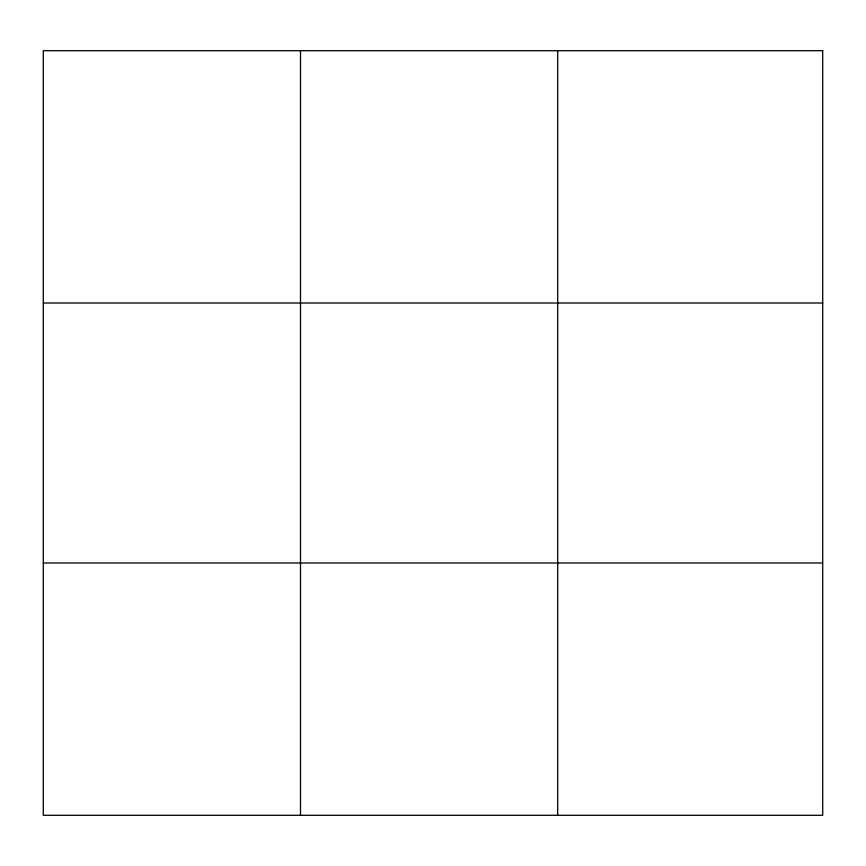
<?xml version="1.0" encoding="UTF-8"?>
<svg xmlns="http://www.w3.org/2000/svg" width="866" height="866" viewBox="0 0 866 866"><rect width="100%" height="100%" fill="white"/><g stroke="black" fill="none" stroke-linecap="round" stroke-linejoin="round"><path stroke-width="1.3" d="M300.502 50.704L300.502 815.296M557.704 50.704L557.704 815.296M43.3 303.013L822.7 303.013M43.3 562.987L822.7 562.987M822.7 50.704L822.7 815.296L43.3 815.296L43.3 50.704L822.7 50.704"/></g></svg>
